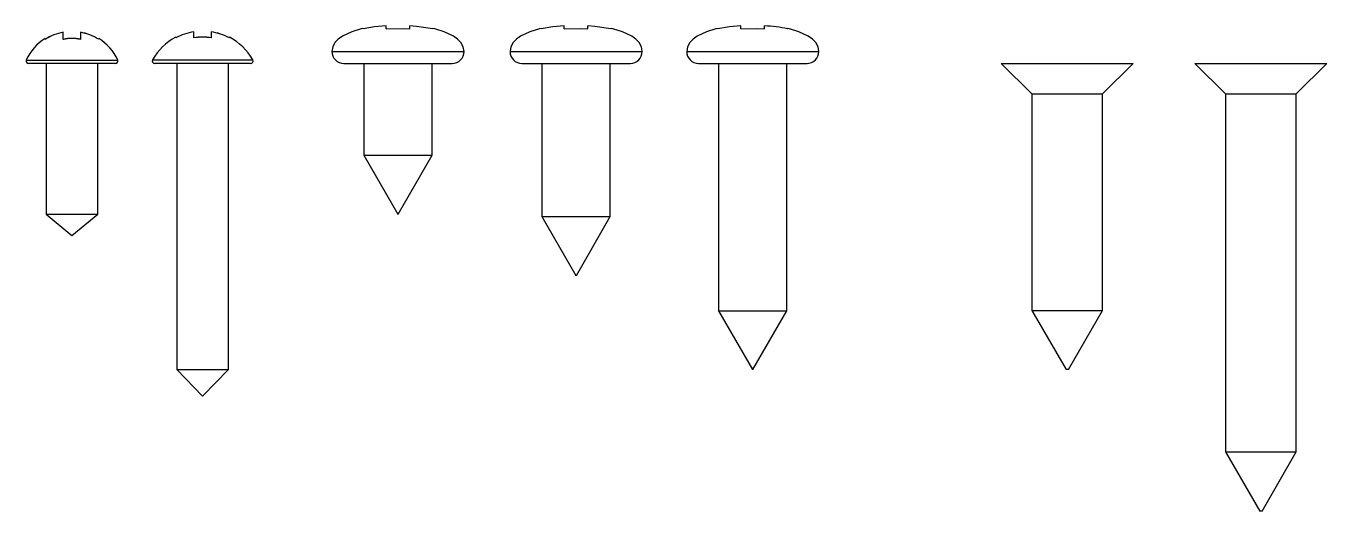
# Model space of a CAD drawing. Extents: x 0 to 166, y 0 to 116.
# Drawn here: x 110.9 to 166.1, y 95.7 to 116.3 of the extents above; entities outside this region: 2.
import ezdxf
from ezdxf.enums import TextEntityAlignment as Align

# ---------------------------------------------------------------- set-up
doc = ezdxf.new("R2010")
doc.units = 0
doc.layers.get('0').update_dxf_attribs({"linetype": 'CONTINUOUS'})

msp = doc.modelspace()

# ---------------------------------------------------------------- linework, layer by layer
at = {"color": 7, "linetype": 'CONTINUOUS'}
for p, q in [((112.516, 116.003), (112.516, 116.005)), ((112.516, 115.7), (112.516, 116.003)), ((113.249, 116.005), (113.249, 116.006)), ((113.249, 116.005), (113.249, 115.702)), ((118.053, 116.022), (118.053, 116.023)), ((118.053, 115.763), (118.053, 116.022)), ((118.787, 116.024), (118.787, 116.025)), ((118.787, 116.024), (118.787, 115.765)), ((126.205, 116.152), (126.205, 116.272)), ((127.205, 116.152), (127.205, 116.272)), ((128.182, 116.152), (128.188, 116.161)), ((133.758, 116.152), (133.758, 116.272)), ((134.758, 116.152), (134.758, 116.272)), ((135.735, 116.152), (135.742, 116.161)), ((141.246, 116.152), (141.246, 116.272)), ((142.246, 116.152), (142.246, 116.272)), ((143.223, 116.152), (143.229, 116.161)), ((111.746, 115.7), (111.746, 115.738)), ((114.02, 115.744), (114.02, 115.706)), ((117.283, 115.763), (117.283, 115.795)), ((119.557, 115.8), (119.557, 115.768)), ((112.887, 114.686), (111.038, 114.686)), ((111.787, 114.686), (111.787, 108.286)), ((114.737, 114.686), (112.887, 114.686)), ((113.987, 108.286), (113.987, 114.686)), ((118.425, 114.686), (116.389, 114.686)), ((117.325, 114.686), (117.325, 101.686)), ((120.461, 114.686), (118.425, 114.686)), ((119.525, 101.686), (119.525, 114.686)), ((124.405, 114.686), (126.705, 114.686)), ((125.255, 114.686), (125.255, 110.786)), ((126.705, 114.686), (129.005, 114.686)), ((128.155, 110.786), (128.155, 114.686)), ((131.958, 114.686), (134.258, 114.686)), ((132.808, 114.686), (132.808, 108.186)), ((134.258, 114.686), (136.558, 114.686)), ((135.708, 108.186), (135.708, 114.686)), ((139.446, 114.686), (141.746, 114.686)), ((140.296, 114.686), (140.296, 104.186)), ((141.746, 114.686), (144.046, 114.686)), ((143.196, 104.186), (143.196, 114.686)), ((152.279, 114.686), (153.579, 113.386)), ((152.279, 114.686), (157.879, 114.686)), ((156.579, 113.386), (157.879, 114.686)), ((160.489, 114.686), (161.789, 113.386)), ((160.489, 114.686), (166.089, 114.686)), ((164.789, 113.386), (166.089, 114.686)), ((153.579, 113.386), (153.579, 104.198)), ((153.579, 113.386), (156.579, 113.386)), ((156.579, 104.198), (156.579, 113.386)), ((161.789, 113.386), (161.789, 98.198)), ((161.789, 113.386), (164.789, 113.386)), ((164.789, 98.198), (164.789, 113.386)), ((125.255, 110.786), (126.695, 108.286)), ((125.255, 110.786), (126.705, 110.786)), ((126.705, 110.786), (128.155, 110.786)), ((126.715, 108.286), (128.155, 110.786)), ((111.787, 108.286), (112.887, 107.383)), ((111.787, 108.286), (112.887, 108.286)), ((112.887, 107.383), (113.987, 108.286)), ((112.887, 108.286), (113.987, 108.286)), ((126.705, 108.286), (126.695, 108.286)), ((126.715, 108.286), (126.705, 108.286)), ((132.808, 108.186), (134.248, 105.686)), ((132.808, 108.186), (134.258, 108.186)), ((134.258, 108.186), (135.708, 108.186)), ((134.268, 105.686), (135.708, 108.186)), ((134.258, 105.686), (134.248, 105.686)), ((134.268, 105.686), (134.258, 105.686)), ((140.296, 104.186), (141.736, 101.686)), ((140.296, 104.186), (141.746, 104.186)), ((141.746, 104.186), (143.196, 104.186)), ((141.756, 101.686), (143.196, 104.186)), ((153.579, 104.198), (155.029, 101.686)), ((153.579, 104.198), (156.579, 104.198)), ((155.129, 101.686), (156.579, 104.198)), ((117.325, 101.686), (118.425, 100.557)), ((117.325, 101.686), (118.425, 101.686)), ((118.425, 100.557), (119.525, 101.686)), ((118.425, 101.686), (119.525, 101.686)), ((141.746, 101.686), (141.736, 101.686)), ((141.756, 101.686), (141.746, 101.686)), ((155.129, 101.686), (155.029, 101.686)), ((161.789, 98.198), (163.239, 95.686)), ((161.789, 98.198), (164.789, 98.198)), ((163.339, 95.686), (164.789, 98.198)), ((163.339, 95.686), (163.239, 95.686))]:
    msp.add_line(p, q, dxfattribs=at)
at = {"color": 8, "linetype": 'CONTINUOUS'}
for p, q in [((110.947, 114.828), (114.828, 114.828)), ((116.302, 114.835), (120.548, 114.835)), ((123.905, 115.186), (126.705, 115.186)), ((126.705, 115.186), (129.505, 115.186)), ((131.458, 115.186), (134.258, 115.186)), ((134.258, 115.186), (137.058, 115.186)), ((138.946, 115.186), (141.746, 115.186)), ((141.746, 115.186), (144.546, 115.186))]:
    msp.add_line(p, q, dxfattribs=at)
at = {"color": 7, "linetype": 'CONTINUOUS'}
for points in [[(125.221, 116.165), (125.145, 116.152), (124.747, 116.026), (124.35, 115.838), (124.175, 115.714), (124.034, 115.567), (123.939, 115.392), (123.905, 115.186)], [(126.205, 116.272), (125.716, 116.236), (125.228, 116.152)], [(126.205, 116.152), (126.926, 116.165), (127.205, 116.152)], [(128.182, 116.152), (127.497, 116.255), (127.205, 116.272)], [(129.505, 115.186), (129.471, 115.392), (129.377, 115.567), (129.235, 115.714), (129.06, 115.838), (128.664, 116.026), (128.265, 116.152), (128.189, 116.165)], [(132.774, 116.165), (132.699, 116.152), (132.3, 116.026), (131.904, 115.838), (131.728, 115.714), (131.587, 115.567), (131.492, 115.392), (131.458, 115.186)], [(133.758, 116.272), (133.269, 116.236), (132.781, 116.152)], [(133.758, 116.152), (134.479, 116.165), (134.758, 116.152)], [(135.735, 116.152), (135.05, 116.255), (134.758, 116.272)], [(137.058, 115.186), (137.024, 115.392), (136.93, 115.567), (136.788, 115.714), (136.613, 115.838), (136.217, 116.026), (135.818, 116.152), (135.742, 116.165)], [(140.262, 116.165), (140.186, 116.152), (139.787, 116.026), (139.391, 115.838), (139.216, 115.714), (139.074, 115.567), (138.98, 115.392), (138.946, 115.186)], [(141.246, 116.272), (140.756, 116.236), (140.269, 116.152)], [(141.246, 116.152), (141.966, 116.165), (142.246, 116.152)], [(144.546, 115.186), (144.512, 115.392), (144.417, 115.567), (144.276, 115.714), (144.1, 115.838), (143.704, 116.026), (143.305, 116.152), (143.23, 116.165)]]:
    msp.add_lwpolyline(points, dxfattribs=at)
for centre, radius, start, end in [((112.887, 113.931), 2.107, 100.1586, 122.821), ((112.887, 113.931), 2.106, 100.1647, 122.8431), ((112.887, 113.931), 2.107, 57.4908, 80.108), ((112.887, 113.931), 2.106, 57.469, 80.102), ((118.425, 113.646), 2.407, 98.8827, 118.3287), ((118.425, 113.646), 2.405, 98.8868, 118.3428), ((118.425, 113.646), 2.407, 61.9321, 81.3498), ((118.425, 113.646), 2.405, 61.9181, 81.3458), ((142.092, 110.998), 5.276, 77.6245, 88.3289), ((112.887, 113.931), 2.138, 122.2856, 155.1768), ((112.887, 113.931), 1.813, 78.4824, 101.8292), ((112.887, 113.931), 1.808, 78.453, 101.8593), ((112.887, 113.931), 2.138, 24.8232, 58.0199), ((118.425, 113.646), 2.434, 117.9834, 150.7363), ((118.425, 113.646), 2.154, 80.325, 99.9355), ((118.425, 113.646), 2.15, 80.3077, 99.9534), ((118.425, 113.646), 2.434, 29.2637, 62.2736), ((111.038, 114.786), 0.1, 155.1768, 270), ((114.737, 114.786), 0.1, 270, 24.8232), ((116.389, 114.786), 0.1, 150.7363, 270), ((120.461, 114.786), 0.1, 270, 29.2637), ((124.405, 115.186), 0.5, 179.9904, 270), ((129.005, 115.186), 0.5, 270, 0.0096), ((131.958, 115.186), 0.5, 179.9904, 270), ((136.558, 115.186), 0.5, 270, 0.0096), ((139.446, 115.186), 0.5, 179.9904, 270), ((144.046, 115.186), 0.5, 270, 0.0096)]:
    msp.add_arc(centre, radius, start, end, dxfattribs=at)

# ---------------------------------------------------------------- texts
for s, width, p in [('Edition étudiante de SolidWorks.', 0.667188, (0, 5.449)), ('A usage universitaire uniquement.', 0.668182, (0, 0))]:
    msp.add_text(s, height=3.633, dxfattribs=dict(at, width=width)).set_placement(p, align=Align.BOTTOM_LEFT)

doc.saveas('drawing.dxf')
